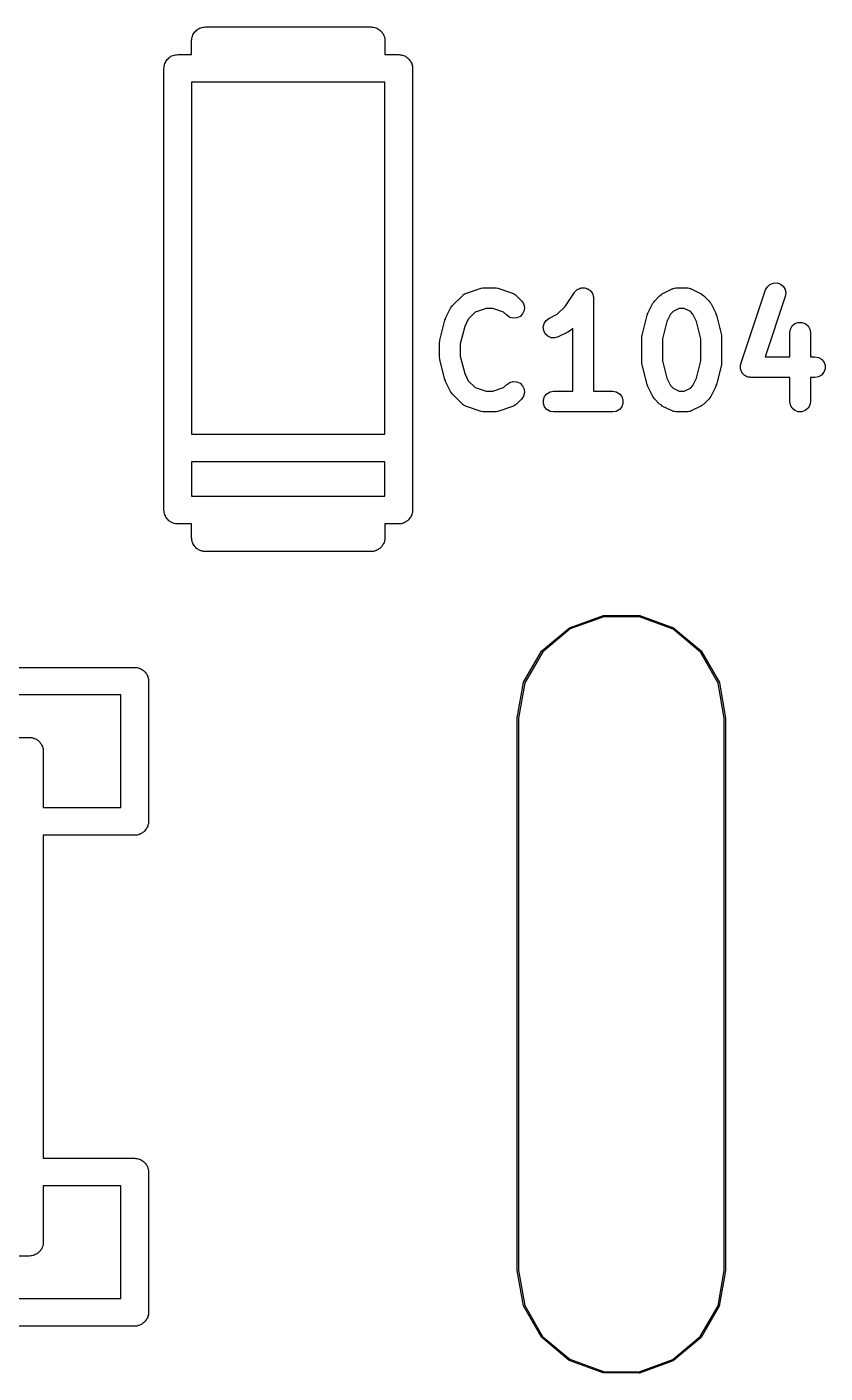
# Model space of a CAD drawing. Extents: x 69.6 to 139.6, y -158 to -61.
# Drawn here: x 121.03 to 126.81, y -115.78 to -106.03 of the extents above; entities that cross this region are included whole.
import ezdxf

# ---------------------------------------------------------------- set-up
doc = ezdxf.new("R2010")
doc.units = 0
doc.header["$MEASUREMENT"] = 0
doc.layers.add('BLACK', color=7, linetype='CONTINUOUS')

msp = doc.modelspace()

# ---------------------------------------------------------------- linework, layer by layer
at = {"layer": 'Black'}
for p, q in [((122.231, -106.091), (122.235, -106.083)), ((122.235, -106.083), (122.238, -106.075)), ((122.238, -106.075), (122.244, -106.068)), ((122.244, -106.068), (122.248, -106.061)), ((122.248, -106.061), (122.255, -106.055)), ((122.255, -106.055), (122.261, -106.048)), ((122.261, -106.048), (122.268, -106.044)), ((122.268, -106.044), (122.275, -106.038)), ((122.275, -106.038), (122.283, -106.035)), ((122.283, -106.035), (122.291, -106.031)), ((122.291, -106.031), (122.299, -106.029)), ((122.299, -106.029), (122.308, -106.026)), ((122.308, -106.026), (122.316, -106.026)), ((122.316, -106.026), (122.325, -106.025)), ((122.325, -106.025), (123.525, -106.025)), ((123.525, -106.025), (123.534, -106.026)), ((123.534, -106.026), (123.542, -106.026)), ((123.542, -106.026), (123.551, -106.029)), ((123.551, -106.029), (123.559, -106.031)), ((123.559, -106.031), (123.567, -106.035)), ((123.567, -106.035), (123.575, -106.038)), ((123.575, -106.038), (123.582, -106.044)), ((123.582, -106.044), (123.589, -106.048)), ((123.589, -106.048), (123.595, -106.055)), ((123.595, -106.055), (123.602, -106.061)), ((123.602, -106.061), (123.606, -106.068)), ((123.606, -106.068), (123.612, -106.075)), ((123.612, -106.075), (123.615, -106.083)), ((123.615, -106.083), (123.619, -106.091)), ((122.225, -106.125), (122.226, -106.116)), ((122.225, -106.225), (122.225, -106.125)), ((122.226, -106.108), (122.229, -106.099)), ((122.226, -106.116), (122.226, -106.108)), ((122.229, -106.099), (122.231, -106.091)), ((123.619, -106.091), (123.621, -106.099)), ((123.621, -106.099), (123.624, -106.108)), ((123.624, -106.108), (123.624, -106.116)), ((123.624, -106.116), (123.625, -106.125)), ((123.625, -106.125), (123.625, -106.225)), ((122.031, -106.291), (122.035, -106.283)), ((122.035, -106.283), (122.038, -106.275)), ((122.038, -106.275), (122.044, -106.268)), ((122.044, -106.268), (122.048, -106.261)), ((122.048, -106.261), (122.055, -106.255)), ((122.055, -106.255), (122.061, -106.248)), ((122.061, -106.248), (122.068, -106.244)), ((122.068, -106.244), (122.075, -106.238)), ((122.075, -106.238), (122.083, -106.235)), ((122.083, -106.235), (122.091, -106.231)), ((122.091, -106.231), (122.099, -106.229)), ((122.099, -106.229), (122.108, -106.226)), ((122.108, -106.226), (122.116, -106.226)), ((122.116, -106.226), (122.125, -106.225)), ((122.125, -106.225), (122.225, -106.225)), ((123.625, -106.225), (123.725, -106.225)), ((123.725, -106.225), (123.734, -106.226)), ((123.734, -106.226), (123.742, -106.226)), ((123.742, -106.226), (123.751, -106.229)), ((123.751, -106.229), (123.759, -106.231)), ((123.759, -106.231), (123.767, -106.235)), ((123.767, -106.235), (123.775, -106.238)), ((123.775, -106.238), (123.782, -106.244)), ((123.782, -106.244), (123.789, -106.248)), ((123.789, -106.248), (123.795, -106.255)), ((123.795, -106.255), (123.802, -106.261)), ((123.802, -106.261), (123.806, -106.268)), ((123.806, -106.268), (123.812, -106.275)), ((123.812, -106.275), (123.815, -106.283)), ((123.815, -106.283), (123.819, -106.291)), ((122.025, -106.325), (122.026, -106.316)), ((122.025, -109.525), (122.025, -106.325)), ((122.026, -106.308), (122.029, -106.299)), ((122.026, -106.316), (122.026, -106.308)), ((122.029, -106.299), (122.031, -106.291)), ((123.819, -106.291), (123.821, -106.299)), ((123.821, -106.299), (123.824, -106.308)), ((123.824, -106.308), (123.824, -106.316)), ((123.824, -106.316), (123.825, -106.325)), ((123.825, -106.325), (123.825, -109.525)), ((123.625, -106.425), (122.225, -106.425)), ((122.225, -106.425), (122.225, -108.975)), ((123.625, -108.975), (123.625, -106.425)), ((124.216, -107.954), (124.323, -107.918)), ((124.323, -107.918), (124.335, -107.916)), ((124.335, -107.916), (124.346, -107.914)), ((124.346, -107.914), (124.418, -107.914)), ((124.418, -107.914), (124.43, -107.916)), ((124.43, -107.916), (124.442, -107.918)), ((124.442, -107.918), (124.549, -107.954)), ((125.001, -107.945), (125.003, -107.941)), ((125.003, -107.941), (125.01, -107.935)), ((125.01, -107.935), (125.016, -107.929)), ((125.016, -107.929), (125.02, -107.927)), ((125.02, -107.927), (125.023, -107.924)), ((125.023, -107.924), (125.032, -107.921)), ((125.032, -107.921), (125.04, -107.917)), ((125.04, -107.917), (125.044, -107.917)), ((125.044, -107.917), (125.048, -107.915)), ((125.048, -107.915), (125.057, -107.915)), ((125.057, -107.915), (125.066, -107.914)), ((125.066, -107.914), (125.07, -107.915)), ((125.07, -107.915), (125.074, -107.915)), ((125.074, -107.915), (125.082, -107.918)), ((125.082, -107.918), (125.091, -107.921)), ((125.091, -107.921), (125.094, -107.923)), ((125.094, -107.923), (125.098, -107.924)), ((125.098, -107.924), (125.105, -107.93)), ((125.105, -107.93), (125.113, -107.935)), ((125.113, -107.935), (125.115, -107.938)), ((125.115, -107.938), (125.118, -107.941)), ((125.118, -107.941), (125.123, -107.949)), ((125.634, -107.958), (125.706, -107.922)), ((125.706, -107.922), (125.71, -107.921)), ((125.71, -107.921), (125.714, -107.919)), ((125.714, -107.919), (125.722, -107.917)), ((125.722, -107.917), (125.731, -107.915)), ((125.731, -107.915), (125.735, -107.915)), ((125.735, -107.915), (125.739, -107.914)), ((125.739, -107.914), (125.811, -107.914)), ((125.811, -107.914), (125.815, -107.915)), ((125.815, -107.915), (125.819, -107.915)), ((125.819, -107.915), (125.828, -107.917)), ((125.828, -107.917), (125.836, -107.919)), ((125.836, -107.919), (125.84, -107.921)), ((125.84, -107.921), (125.844, -107.922)), ((125.844, -107.922), (125.916, -107.958)), ((126.204, -108.466), (126.382, -107.93)), ((126.382, -107.93), (126.395, -107.907)), ((126.395, -107.907), (126.414, -107.89)), ((126.414, -107.89), (126.439, -107.88)), ((126.439, -107.88), (126.465, -107.879)), ((126.465, -107.879), (126.489, -107.888)), ((126.489, -107.888), (126.51, -107.904)), ((126.51, -107.904), (126.523, -107.926)), ((126.523, -107.926), (126.529, -107.952)), ((124.115, -108.043), (124.186, -107.972)), ((124.186, -107.972), (124.19, -107.969)), ((124.19, -107.969), (124.193, -107.966)), ((124.193, -107.966), (124.2, -107.962)), ((124.2, -107.962), (124.208, -107.957)), ((124.208, -107.957), (124.212, -107.956)), ((124.212, -107.956), (124.216, -107.954)), ((124.549, -107.954), (124.553, -107.956)), ((124.553, -107.956), (124.557, -107.957)), ((124.557, -107.957), (124.564, -107.962)), ((124.564, -107.962), (124.572, -107.966)), ((124.572, -107.966), (124.574, -107.969)), ((124.574, -107.969), (124.578, -107.972)), ((124.578, -107.972), (124.614, -108.008)), ((124.614, -108.008), (124.629, -108.029)), ((124.629, -108.029), (124.635, -108.054)), ((124.931, -108.049), (124.998, -107.948)), ((124.998, -107.948), (125.001, -107.945)), ((125.123, -107.949), (125.128, -107.956)), ((125.128, -107.956), (125.129, -107.96)), ((125.129, -107.96), (125.131, -107.964)), ((125.131, -107.964), (125.133, -107.972)), ((125.133, -107.972), (125.135, -107.981)), ((125.135, -107.981), (125.135, -107.985)), ((125.135, -107.985), (125.136, -107.989)), ((125.136, -107.989), (125.136, -108.664)), ((125.529, -108.099), (125.565, -108.027)), ((125.565, -108.027), (125.572, -108.018)), ((125.572, -108.018), (125.579, -108.008)), ((125.579, -108.008), (125.615, -107.972)), ((125.615, -107.972), (125.625, -107.965)), ((125.625, -107.965), (125.634, -107.958)), ((125.916, -107.958), (125.925, -107.965)), ((125.925, -107.965), (125.935, -107.972)), ((125.935, -107.972), (125.971, -108.008)), ((125.971, -108.008), (125.978, -108.018)), ((125.978, -108.018), (125.985, -108.027)), ((125.985, -108.027), (126.021, -108.099)), ((126.525, -107.977), (126.379, -108.414)), ((126.529, -107.952), (126.525, -107.977)), ((124.063, -108.142), (124.065, -108.134)), ((124.065, -108.134), (124.101, -108.063)), ((124.101, -108.063), (124.108, -108.053)), ((124.108, -108.053), (124.115, -108.043)), ((124.28, -108.091), (124.229, -108.141)), ((124.359, -108.064), (124.28, -108.091)), ((124.406, -108.064), (124.359, -108.064)), ((124.484, -108.091), (124.406, -108.064)), ((124.508, -108.114), (124.484, -108.091)), ((124.529, -108.129), (124.508, -108.114)), ((124.554, -108.135), (124.529, -108.129)), ((124.58, -108.133), (124.554, -108.135)), ((124.604, -108.122), (124.58, -108.133)), ((124.622, -108.104), (124.604, -108.122)), ((124.633, -108.08), (124.622, -108.104)), ((124.635, -108.054), (124.633, -108.08)), ((124.792, -108.152), (124.813, -108.136)), ((124.813, -108.136), (124.873, -108.106)), ((124.873, -108.106), (124.931, -108.049)), ((125.488, -108.257), (125.524, -108.114)), ((125.524, -108.114), (125.527, -108.106)), ((125.527, -108.106), (125.529, -108.099)), ((125.694, -108.105), (125.667, -108.158)), ((125.712, -108.087), (125.694, -108.105)), ((125.757, -108.064), (125.712, -108.087)), ((125.793, -108.064), (125.757, -108.064)), ((125.838, -108.087), (125.793, -108.064)), ((125.856, -108.105), (125.838, -108.087)), ((125.883, -108.158), (125.856, -108.105)), ((126.021, -108.099), (126.023, -108.106)), ((126.023, -108.106), (126.026, -108.114)), ((126.026, -108.114), (126.062, -108.257)), ((124.024, -108.293), (124.059, -108.15)), ((124.059, -108.15), (124.063, -108.142)), ((124.203, -108.194), (124.171, -108.32)), ((124.229, -108.141), (124.203, -108.194)), ((124.772, -108.199), (124.778, -108.174)), ((124.775, -108.225), (124.772, -108.199)), ((124.786, -108.248), (124.775, -108.225)), ((124.778, -108.174), (124.792, -108.152)), ((124.951, -108.235), (124.88, -108.271)), ((124.961, -108.228), (124.951, -108.235)), ((124.971, -108.221), (124.961, -108.228)), ((124.986, -108.206), (124.971, -108.221)), ((124.986, -108.664), (124.986, -108.206)), ((125.667, -108.158), (125.636, -108.284)), ((125.914, -108.284), (125.883, -108.158)), ((126.557, -108.239), (126.562, -108.214)), ((126.562, -108.214), (126.575, -108.191)), ((126.575, -108.191), (126.595, -108.174)), ((126.595, -108.174), (126.619, -108.165)), ((126.619, -108.165), (126.645, -108.165)), ((126.645, -108.165), (126.67, -108.174)), ((126.67, -108.174), (126.69, -108.191)), ((126.69, -108.191), (126.703, -108.214)), ((126.703, -108.214), (126.707, -108.239)), ((124.021, -108.311), (124.023, -108.302)), ((124.021, -108.418), (124.021, -108.311)), ((124.023, -108.302), (124.024, -108.293)), ((124.171, -108.32), (124.171, -108.409)), ((124.805, -108.266), (124.786, -108.248)), ((124.829, -108.277), (124.805, -108.266)), ((124.855, -108.278), (124.829, -108.277)), ((124.88, -108.271), (124.855, -108.278)), ((125.486, -108.275), (125.487, -108.266)), ((125.486, -108.454), (125.486, -108.275)), ((125.487, -108.266), (125.488, -108.257)), ((125.636, -108.284), (125.636, -108.444)), ((125.914, -108.444), (125.914, -108.284)), ((126.062, -108.257), (126.063, -108.266)), ((126.063, -108.266), (126.064, -108.275)), ((126.064, -108.275), (126.064, -108.454)), ((126.557, -108.414), (126.557, -108.239)), ((126.707, -108.239), (126.707, -108.414)), ((124.023, -108.427), (124.021, -108.418)), ((124.024, -108.436), (124.023, -108.427)), ((124.171, -108.409), (124.203, -108.535)), ((126.379, -108.414), (126.557, -108.414)), ((126.707, -108.414), (126.739, -108.414)), ((126.739, -108.414), (126.765, -108.419)), ((126.765, -108.419), (126.787, -108.432)), ((124.059, -108.579), (124.024, -108.436)), ((125.487, -108.463), (125.486, -108.454)), ((125.488, -108.472), (125.487, -108.463)), ((125.524, -108.615), (125.488, -108.472)), ((125.636, -108.444), (125.667, -108.57)), ((125.883, -108.57), (125.914, -108.444)), ((126.062, -108.472), (126.026, -108.615)), ((126.063, -108.463), (126.062, -108.472)), ((126.064, -108.454), (126.063, -108.463)), ((126.2, -108.491), (126.201, -108.484)), ((126.201, -108.497), (126.2, -108.491)), ((126.201, -108.476), (126.203, -108.471)), ((126.201, -108.484), (126.201, -108.476)), ((126.201, -108.502), (126.201, -108.497)), ((126.204, -108.509), (126.201, -108.502)), ((126.203, -108.471), (126.204, -108.466)), ((126.205, -108.517), (126.204, -108.509)), ((126.208, -108.522), (126.205, -108.517)), ((126.21, -108.527), (126.208, -108.522)), ((126.215, -108.533), (126.21, -108.527)), ((126.787, -108.432), (126.804, -108.452)), ((126.804, -108.527), (126.787, -108.547)), ((126.804, -108.452), (126.813, -108.476)), ((126.813, -108.502), (126.804, -108.527)), ((126.813, -108.476), (126.813, -108.502)), ((124.063, -108.586), (124.059, -108.579)), ((124.065, -108.594), (124.063, -108.586)), ((124.101, -108.666), (124.065, -108.594)), ((124.203, -108.535), (124.229, -108.588)), ((124.229, -108.588), (124.28, -108.638)), ((124.484, -108.638), (124.508, -108.615)), ((124.508, -108.615), (124.529, -108.6)), ((124.529, -108.6), (124.554, -108.593)), ((124.554, -108.593), (124.58, -108.595)), ((124.58, -108.595), (124.604, -108.606)), ((124.604, -108.606), (124.622, -108.625)), ((124.622, -108.625), (124.633, -108.648)), ((125.527, -108.622), (125.524, -108.615)), ((125.529, -108.63), (125.527, -108.622)), ((125.667, -108.57), (125.694, -108.623)), ((125.694, -108.623), (125.712, -108.642)), ((125.838, -108.642), (125.856, -108.623)), ((125.856, -108.623), (125.883, -108.57)), ((126.023, -108.622), (126.021, -108.63)), ((126.026, -108.615), (126.023, -108.622)), ((126.219, -108.539), (126.215, -108.533)), ((126.223, -108.542), (126.219, -108.539)), ((126.227, -108.547), (126.223, -108.542)), ((126.233, -108.551), (126.227, -108.547)), ((126.239, -108.555), (126.233, -108.551)), ((126.245, -108.557), (126.239, -108.555)), ((126.249, -108.56), (126.245, -108.557)), ((126.257, -108.561), (126.249, -108.56)), ((126.264, -108.563), (126.257, -108.561)), ((126.27, -108.563), (126.264, -108.563)), ((126.275, -108.564), (126.27, -108.563)), ((126.557, -108.564), (126.275, -108.564)), ((126.557, -108.739), (126.557, -108.564)), ((126.739, -108.564), (126.707, -108.564)), ((126.707, -108.564), (126.707, -108.739)), ((126.765, -108.56), (126.739, -108.564)), ((126.787, -108.547), (126.765, -108.56)), ((124.108, -108.675), (124.101, -108.666)), ((124.115, -108.685), (124.108, -108.675)), ((124.186, -108.757), (124.115, -108.685)), ((124.28, -108.638), (124.359, -108.664)), ((124.359, -108.664), (124.406, -108.664)), ((124.406, -108.664), (124.484, -108.638)), ((124.614, -108.721), (124.578, -108.757)), ((124.629, -108.7), (124.614, -108.721)), ((124.635, -108.674), (124.629, -108.7)), ((124.633, -108.648), (124.635, -108.674)), ((124.773, -108.726), (124.781, -108.702)), ((124.781, -108.702), (124.798, -108.682)), ((124.798, -108.682), (124.821, -108.669)), ((124.821, -108.669), (124.846, -108.664)), ((124.846, -108.664), (124.986, -108.664)), ((125.136, -108.664), (125.275, -108.664)), ((125.275, -108.664), (125.301, -108.669)), ((125.301, -108.669), (125.323, -108.682)), ((125.323, -108.682), (125.34, -108.702)), ((125.34, -108.702), (125.349, -108.726)), ((125.565, -108.701), (125.529, -108.63)), ((125.572, -108.711), (125.565, -108.701)), ((125.579, -108.721), (125.572, -108.711)), ((125.615, -108.757), (125.579, -108.721)), ((125.712, -108.642), (125.757, -108.664)), ((125.757, -108.664), (125.793, -108.664)), ((125.793, -108.664), (125.838, -108.642)), ((125.971, -108.721), (125.935, -108.757)), ((125.978, -108.711), (125.971, -108.721)), ((125.985, -108.701), (125.978, -108.711)), ((126.021, -108.63), (125.985, -108.701)), ((124.19, -108.759), (124.186, -108.757)), ((124.193, -108.762), (124.19, -108.759)), ((124.2, -108.767), (124.193, -108.762)), ((124.208, -108.772), (124.2, -108.767)), ((124.212, -108.773), (124.208, -108.772)), ((124.216, -108.775), (124.212, -108.773)), ((124.323, -108.81), (124.216, -108.775)), ((124.335, -108.812), (124.323, -108.81)), ((124.346, -108.814), (124.335, -108.812)), ((124.418, -108.814), (124.346, -108.814)), ((124.43, -108.812), (124.418, -108.814)), ((124.442, -108.81), (124.43, -108.812)), ((124.549, -108.775), (124.442, -108.81)), ((124.553, -108.773), (124.549, -108.775)), ((124.557, -108.772), (124.553, -108.773)), ((124.564, -108.767), (124.557, -108.772)), ((124.572, -108.762), (124.564, -108.767)), ((124.574, -108.759), (124.572, -108.762)), ((124.578, -108.757), (124.574, -108.759)), ((124.773, -108.752), (124.773, -108.726)), ((124.781, -108.777), (124.773, -108.752)), ((124.798, -108.797), (124.781, -108.777)), ((124.821, -108.81), (124.798, -108.797)), ((124.846, -108.814), (124.821, -108.81)), ((125.275, -108.814), (124.846, -108.814)), ((125.301, -108.81), (125.275, -108.814)), ((125.323, -108.797), (125.301, -108.81)), ((125.34, -108.777), (125.323, -108.797)), ((125.349, -108.752), (125.34, -108.777)), ((125.349, -108.726), (125.349, -108.752)), ((125.625, -108.763), (125.615, -108.757)), ((125.634, -108.771), (125.625, -108.763)), ((125.706, -108.806), (125.634, -108.771)), ((125.71, -108.808), (125.706, -108.806)), ((125.714, -108.81), (125.71, -108.808)), ((125.722, -108.811), (125.714, -108.81)), ((125.731, -108.814), (125.722, -108.811)), ((125.735, -108.814), (125.731, -108.814)), ((125.739, -108.814), (125.735, -108.814)), ((125.811, -108.814), (125.739, -108.814)), ((125.815, -108.814), (125.811, -108.814)), ((125.819, -108.814), (125.815, -108.814)), ((125.828, -108.811), (125.819, -108.814)), ((125.836, -108.81), (125.828, -108.811)), ((125.84, -108.808), (125.836, -108.81)), ((125.844, -108.806), (125.84, -108.808)), ((125.914, -108.771), (125.844, -108.806)), ((125.916, -108.771), (125.914, -108.771)), ((125.925, -108.763), (125.916, -108.771)), ((125.935, -108.757), (125.925, -108.763)), ((126.562, -108.765), (126.557, -108.739)), ((126.575, -108.787), (126.562, -108.765)), ((126.595, -108.804), (126.575, -108.787)), ((126.619, -108.813), (126.595, -108.804)), ((126.645, -108.813), (126.619, -108.813)), ((126.67, -108.804), (126.645, -108.813)), ((126.69, -108.787), (126.67, -108.804)), ((126.703, -108.765), (126.69, -108.787)), ((126.707, -108.739), (126.703, -108.765)), ((122.225, -108.975), (123.625, -108.975)), ((122.225, -109.175), (122.225, -109.425)), ((123.625, -109.175), (122.225, -109.175)), ((123.625, -109.425), (123.625, -109.175)), ((122.225, -109.425), (123.625, -109.425)), ((122.026, -109.534), (122.025, -109.525)), ((122.026, -109.542), (122.026, -109.534)), ((122.029, -109.551), (122.026, -109.542)), ((122.031, -109.559), (122.029, -109.551)), ((122.035, -109.567), (122.031, -109.559)), ((122.038, -109.575), (122.035, -109.567)), ((122.044, -109.582), (122.038, -109.575)), ((122.048, -109.589), (122.044, -109.582)), ((122.055, -109.595), (122.048, -109.589)), ((122.061, -109.602), (122.055, -109.595)), ((123.795, -109.595), (123.789, -109.602)), ((123.802, -109.589), (123.795, -109.595)), ((123.806, -109.582), (123.802, -109.589)), ((123.812, -109.575), (123.806, -109.582)), ((123.815, -109.567), (123.812, -109.575)), ((123.819, -109.559), (123.815, -109.567)), ((123.821, -109.551), (123.819, -109.559)), ((123.824, -109.542), (123.821, -109.551)), ((123.825, -109.525), (123.824, -109.534)), ((123.824, -109.534), (123.824, -109.542)), ((122.068, -109.606), (122.061, -109.602)), ((122.075, -109.612), (122.068, -109.606)), ((122.083, -109.615), (122.075, -109.612)), ((122.091, -109.619), (122.083, -109.615)), ((122.099, -109.621), (122.091, -109.619)), ((122.108, -109.624), (122.099, -109.621)), ((122.116, -109.624), (122.108, -109.624)), ((122.125, -109.625), (122.116, -109.624)), ((122.225, -109.625), (122.125, -109.625)), ((122.225, -109.725), (122.225, -109.625)), ((123.725, -109.625), (123.625, -109.625)), ((123.625, -109.625), (123.625, -109.725)), ((123.734, -109.624), (123.725, -109.625)), ((123.742, -109.624), (123.734, -109.624)), ((123.751, -109.621), (123.742, -109.624)), ((123.759, -109.619), (123.751, -109.621)), ((123.767, -109.615), (123.759, -109.619)), ((123.775, -109.612), (123.767, -109.615)), ((123.782, -109.606), (123.775, -109.612)), ((123.789, -109.602), (123.782, -109.606)), ((122.226, -109.734), (122.225, -109.725)), ((122.226, -109.742), (122.226, -109.734)), ((122.229, -109.751), (122.226, -109.742)), ((122.231, -109.759), (122.229, -109.751)), ((122.235, -109.767), (122.231, -109.759)), ((122.238, -109.775), (122.235, -109.767)), ((122.244, -109.782), (122.238, -109.775)), ((122.248, -109.789), (122.244, -109.782)), ((122.255, -109.795), (122.248, -109.789)), ((122.261, -109.802), (122.255, -109.795)), ((123.595, -109.795), (123.589, -109.802)), ((123.602, -109.789), (123.595, -109.795)), ((123.606, -109.782), (123.602, -109.789)), ((123.612, -109.775), (123.606, -109.782)), ((123.615, -109.767), (123.612, -109.775)), ((123.619, -109.759), (123.615, -109.767)), ((123.621, -109.751), (123.619, -109.759)), ((123.624, -109.742), (123.621, -109.751)), ((123.625, -109.729), (123.624, -109.734)), ((123.624, -109.734), (123.624, -109.742)), ((123.625, -109.725), (123.625, -109.729)), ((122.268, -109.806), (122.261, -109.802)), ((122.275, -109.812), (122.268, -109.806)), ((122.283, -109.815), (122.275, -109.812)), ((122.291, -109.819), (122.283, -109.815)), ((122.299, -109.821), (122.291, -109.819)), ((122.308, -109.824), (122.299, -109.821)), ((122.316, -109.824), (122.308, -109.824)), ((122.325, -109.825), (122.316, -109.824)), ((123.525, -109.825), (122.325, -109.825)), ((123.534, -109.824), (123.525, -109.825)), ((123.542, -109.824), (123.534, -109.824)), ((123.551, -109.821), (123.542, -109.824)), ((123.559, -109.819), (123.551, -109.821)), ((123.567, -109.815), (123.559, -109.819)), ((123.575, -109.812), (123.567, -109.815)), ((123.582, -109.806), (123.575, -109.812)), ((123.589, -109.802), (123.582, -109.806)), ((124.761, -110.545), (124.961, -110.378)), ((124.961, -110.378), (124.963, -110.377)), ((124.963, -110.377), (125.208, -110.288)), ((125.21, -110.298), (124.967, -110.386)), ((125.208, -110.288), (125.209, -110.288)), ((125.209, -110.288), (125.47, -110.289)), ((125.469, -110.299), (125.21, -110.298)), ((125.712, -110.388), (125.469, -110.299)), ((125.47, -110.289), (125.47, -110.289)), ((125.47, -110.289), (125.471, -110.289)), ((125.471, -110.289), (125.716, -110.378)), ((125.716, -110.378), (125.717, -110.379)), ((125.717, -110.379), (125.718, -110.379)), ((125.718, -110.379), (125.917, -110.547)), ((124.967, -110.386), (124.768, -110.552)), ((125.91, -110.554), (125.712, -110.388)), ((124.63, -110.772), (124.76, -110.546)), ((124.768, -110.552), (124.639, -110.776)), ((124.76, -110.546), (124.761, -110.546)), ((124.761, -110.546), (124.761, -110.545)), ((126.039, -110.778), (125.91, -110.554)), ((125.917, -110.547), (125.918, -110.548)), ((125.918, -110.548), (126.048, -110.774)), ((111.907, -110.664), (121.813, -110.664)), ((121.813, -110.664), (121.822, -110.665)), ((121.822, -110.665), (121.83, -110.665)), ((121.83, -110.665), (121.839, -110.668)), ((121.839, -110.668), (121.847, -110.67)), ((121.847, -110.67), (121.855, -110.674)), ((121.855, -110.674), (121.863, -110.677)), ((121.863, -110.677), (121.87, -110.683)), ((121.87, -110.683), (121.877, -110.687)), ((121.877, -110.687), (121.883, -110.694)), ((121.883, -110.694), (121.89, -110.7)), ((121.89, -110.7), (121.894, -110.707)), ((121.894, -110.707), (121.9, -110.714)), ((121.9, -110.714), (121.903, -110.722)), ((121.903, -110.722), (121.907, -110.73)), ((121.907, -110.73), (121.909, -110.738)), ((121.909, -110.738), (121.912, -110.747)), ((121.912, -110.747), (121.912, -110.755)), ((121.912, -110.755), (121.913, -110.764)), ((121.913, -110.764), (121.913, -111.78)), ((121.713, -110.864), (112.007, -110.864)), ((121.713, -111.68), (121.713, -110.864)), ((124.583, -111.03), (124.629, -110.773)), ((124.639, -110.776), (124.593, -111.032)), ((124.629, -110.773), (124.63, -110.772)), ((124.629, -110.773), (124.629, -110.773)), ((126.083, -111.032), (126.039, -110.778)), ((126.048, -110.774), (126.048, -110.774)), ((126.048, -110.774), (126.048, -110.775)), ((126.048, -110.775), (126.048, -110.776)), ((126.048, -110.776), (126.048, -110.776)), ((126.048, -110.776), (126.093, -111.031)), ((124.583, -111.032), (124.583, -111.03)), ((124.583, -115.032), (124.583, -111.032)), ((124.583, -111.032), (124.583, -111.032)), ((124.583, -111.032), (124.583, -111.032)), ((124.593, -111.032), (124.593, -111.032)), ((124.593, -111.032), (124.593, -111.032)), ((124.593, -111.032), (124.593, -115.032)), ((126.083, -115.032), (126.083, -111.032)), ((126.093, -111.031), (126.093, -111.032)), ((126.093, -111.032), (126.093, -111.032)), ((126.093, -111.032), (126.093, -115.032)), ((120.557, -111.172), (121.051, -111.172)), ((121.051, -111.172), (121.06, -111.173)), ((121.06, -111.173), (121.068, -111.173)), ((121.068, -111.173), (121.077, -111.176)), ((121.077, -111.176), (121.085, -111.178)), ((121.085, -111.178), (121.093, -111.182)), ((121.093, -111.182), (121.101, -111.185)), ((121.101, -111.185), (121.108, -111.191)), ((121.108, -111.191), (121.115, -111.195)), ((121.115, -111.195), (121.121, -111.202)), ((121.121, -111.202), (121.128, -111.208)), ((121.128, -111.208), (121.132, -111.215)), ((121.132, -111.215), (121.138, -111.222)), ((121.138, -111.222), (121.141, -111.23)), ((121.141, -111.23), (121.145, -111.238)), ((121.145, -111.238), (121.147, -111.246)), ((121.147, -111.246), (121.15, -111.255)), ((121.15, -111.255), (121.15, -111.263)), ((121.15, -111.263), (121.151, -111.272)), ((121.151, -111.272), (121.151, -111.68)), ((121.151, -111.68), (121.713, -111.68)), ((121.894, -111.837), (121.89, -111.844)), ((121.9, -111.83), (121.894, -111.837)), ((121.903, -111.822), (121.9, -111.83)), ((121.907, -111.814), (121.903, -111.822)), ((121.909, -111.806), (121.907, -111.814)), ((121.912, -111.797), (121.909, -111.806)), ((121.913, -111.78), (121.912, -111.789)), ((121.912, -111.789), (121.912, -111.797)), ((121.813, -111.88), (121.151, -111.88)), ((121.151, -111.88), (121.151, -114.22)), ((121.822, -111.879), (121.813, -111.88)), ((121.83, -111.879), (121.822, -111.879)), ((121.839, -111.876), (121.83, -111.879)), ((121.847, -111.874), (121.839, -111.876)), ((121.855, -111.87), (121.847, -111.874)), ((121.863, -111.867), (121.855, -111.87)), ((121.87, -111.861), (121.863, -111.867)), ((121.877, -111.857), (121.87, -111.861)), ((121.883, -111.85), (121.877, -111.857)), ((121.89, -111.844), (121.883, -111.85)), ((121.151, -114.22), (121.813, -114.22)), ((121.813, -114.22), (121.822, -114.221)), ((121.822, -114.221), (121.83, -114.221)), ((121.83, -114.221), (121.839, -114.224)), ((121.839, -114.224), (121.847, -114.226)), ((121.847, -114.226), (121.855, -114.23)), ((121.855, -114.23), (121.863, -114.233)), ((121.863, -114.233), (121.87, -114.239)), ((121.87, -114.239), (121.877, -114.243)), ((121.877, -114.243), (121.883, -114.25)), ((121.883, -114.25), (121.89, -114.256)), ((121.89, -114.256), (121.894, -114.263)), ((121.894, -114.263), (121.9, -114.27)), ((121.9, -114.27), (121.903, -114.278)), ((121.903, -114.278), (121.907, -114.286)), ((121.907, -114.286), (121.909, -114.294)), ((121.909, -114.294), (121.912, -114.303)), ((121.912, -114.303), (121.912, -114.311)), ((121.912, -114.311), (121.913, -114.32)), ((121.913, -114.32), (121.913, -115.336)), ((121.151, -114.42), (121.151, -114.828)), ((121.713, -114.42), (121.151, -114.42)), ((121.713, -115.236), (121.713, -114.42)), ((121.145, -114.862), (121.141, -114.87)), ((121.147, -114.854), (121.145, -114.862)), ((121.15, -114.845), (121.147, -114.854)), ((121.151, -114.828), (121.15, -114.837)), ((121.15, -114.837), (121.15, -114.845)), ((121.051, -114.928), (119.287, -114.928)), ((121.06, -114.927), (121.051, -114.928)), ((121.068, -114.927), (121.06, -114.927)), ((121.077, -114.924), (121.068, -114.927)), ((121.085, -114.922), (121.077, -114.924)), ((121.093, -114.918), (121.085, -114.922)), ((121.101, -114.915), (121.093, -114.918)), ((121.108, -114.909), (121.101, -114.915)), ((121.115, -114.905), (121.108, -114.909)), ((121.121, -114.898), (121.115, -114.905)), ((121.128, -114.892), (121.121, -114.898)), ((121.132, -114.885), (121.128, -114.892)), ((121.138, -114.878), (121.132, -114.885)), ((121.141, -114.87), (121.138, -114.878)), ((124.583, -115.033), (124.583, -115.032)), ((124.583, -115.032), (124.583, -115.032)), ((124.628, -115.288), (124.583, -115.033)), ((124.593, -115.032), (124.638, -115.286)), ((126.038, -115.288), (126.083, -115.032)), ((126.083, -115.032), (126.083, -115.032)), ((126.083, -115.032), (126.083, -115.032)), ((126.093, -115.034), (126.083, -115.089)), ((126.093, -115.032), (126.093, -115.032)), ((126.093, -115.032), (126.093, -115.032)), ((126.093, -115.032), (126.093, -115.034)), ((126.083, -115.089), (126.047, -115.291)), ((112.007, -115.236), (121.713, -115.236)), ((121.912, -115.353), (121.909, -115.362)), ((121.913, -115.336), (121.912, -115.345)), ((121.912, -115.345), (121.912, -115.353)), ((124.629, -115.289), (124.628, -115.288)), ((124.629, -115.29), (124.629, -115.289)), ((124.759, -115.516), (124.629, -115.29)), ((124.629, -115.29), (124.629, -115.29)), ((124.629, -115.29), (124.629, -115.29)), ((124.638, -115.286), (124.767, -115.51)), ((125.908, -115.512), (126.038, -115.288)), ((126.047, -115.292), (125.916, -115.518)), ((126.047, -115.291), (126.047, -115.291)), ((126.047, -115.291), (126.047, -115.291)), ((126.047, -115.291), (126.047, -115.292)), ((121.813, -115.436), (111.907, -115.436)), ((121.822, -115.435), (121.813, -115.436)), ((121.83, -115.435), (121.822, -115.435)), ((121.839, -115.432), (121.83, -115.435)), ((121.847, -115.43), (121.839, -115.432)), ((121.855, -115.426), (121.847, -115.43)), ((121.863, -115.423), (121.855, -115.426)), ((121.87, -115.417), (121.863, -115.423)), ((121.877, -115.413), (121.87, -115.417)), ((121.883, -115.406), (121.877, -115.413)), ((121.89, -115.4), (121.883, -115.406)), ((121.894, -115.393), (121.89, -115.4)), ((121.9, -115.386), (121.894, -115.393)), ((121.903, -115.378), (121.9, -115.386)), ((121.907, -115.37), (121.903, -115.378)), ((121.909, -115.362), (121.907, -115.37)), ((124.76, -115.517), (124.759, -115.516)), ((124.759, -115.516), (124.759, -115.516)), ((124.959, -115.685), (124.76, -115.517)), ((124.76, -115.517), (124.76, -115.517)), ((124.767, -115.51), (124.965, -115.676)), ((125.71, -115.678), (125.908, -115.512)), ((125.915, -115.519), (125.715, -115.686)), ((125.916, -115.518), (125.915, -115.519)), ((124.96, -115.686), (124.959, -115.685)), ((125.205, -115.775), (124.96, -115.686)), ((124.965, -115.676), (125.208, -115.765)), ((125.466, -115.766), (125.71, -115.678)), ((125.714, -115.687), (125.469, -115.776)), ((125.715, -115.686), (125.714, -115.687)), ((125.715, -115.686), (125.715, -115.686)), ((125.207, -115.775), (125.205, -115.775)), ((125.205, -115.775), (125.205, -115.775)), ((125.205, -115.775), (125.205, -115.775)), ((125.467, -115.776), (125.207, -115.775)), ((125.208, -115.765), (125.466, -115.766)), ((125.469, -115.776), (125.467, -115.776)), ((125.469, -115.776), (125.469, -115.776))]:
    msp.add_line(p, q, dxfattribs=at)

doc.saveas('drawing.dxf')
